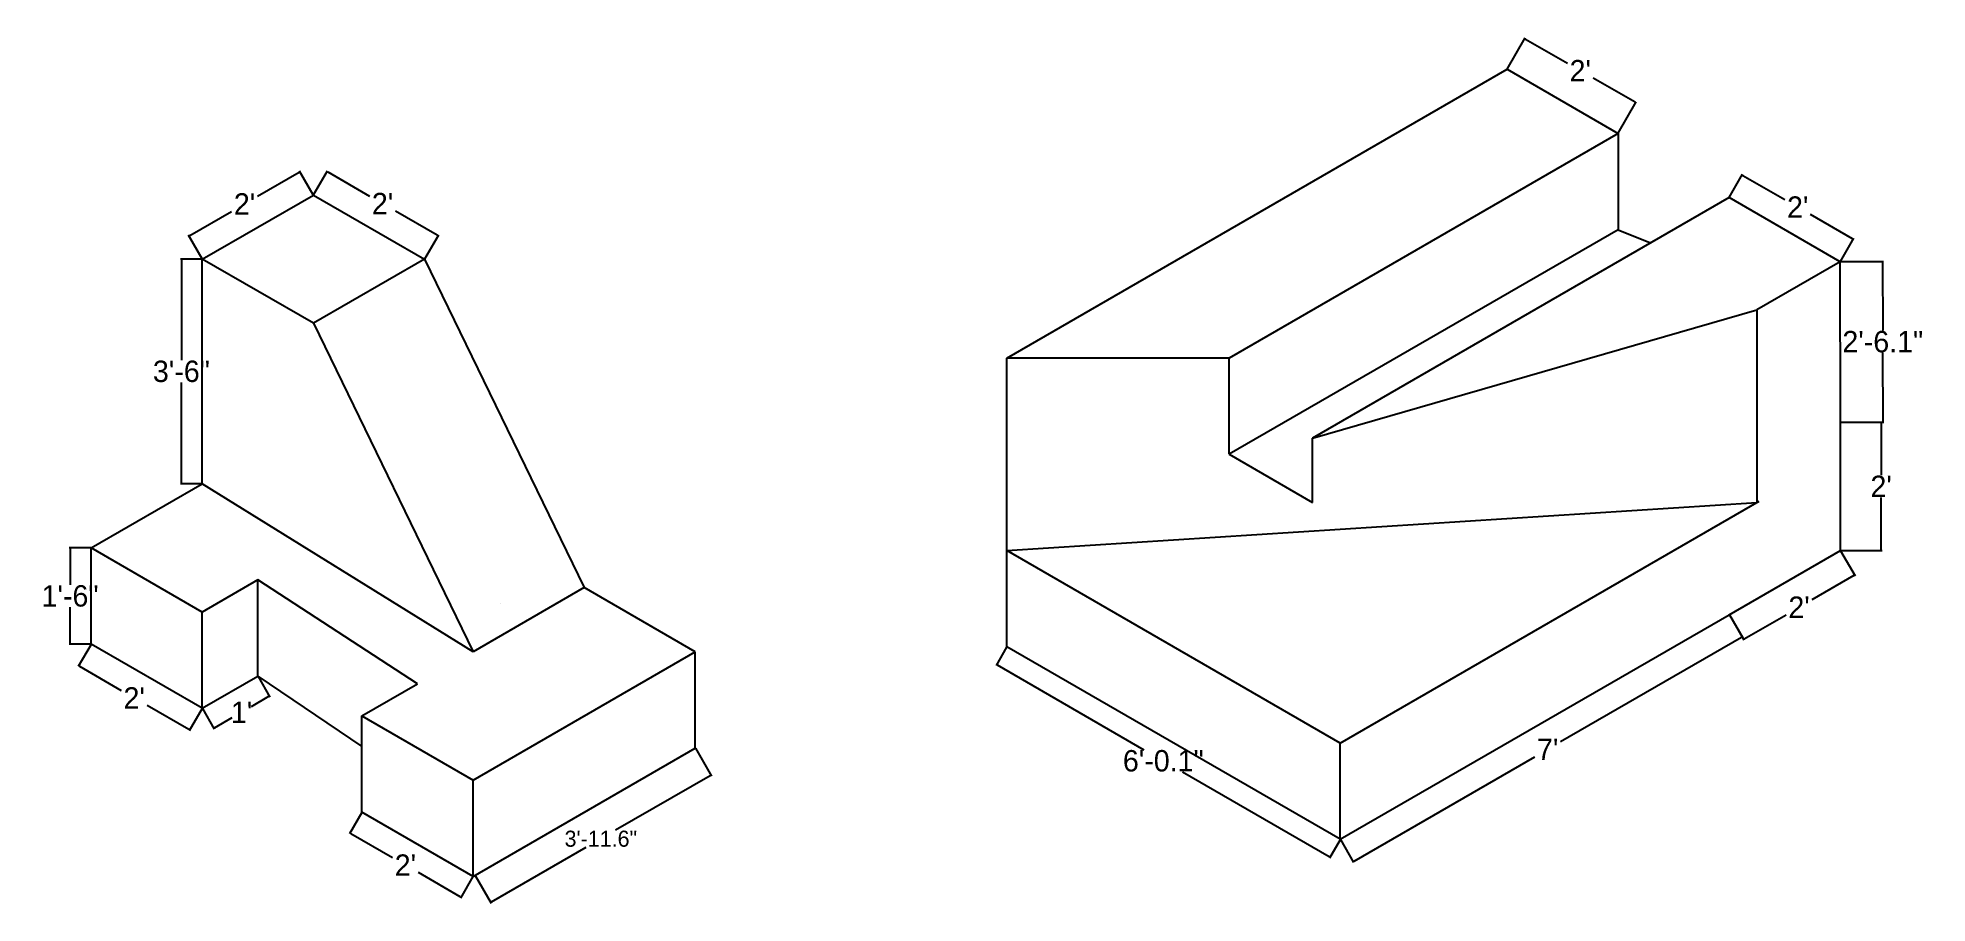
# Model space of a CAD drawing. Header units: inches. Extents: x -38 to 315, y -12 to 150.
import ezdxf

# ---------------------------------------------------------------- set-up
doc = ezdxf.new("R2010")
doc.units = ezdxf.units.IN
doc.header["$MEASUREMENT"] = 0
doc.dimstyles.get("Standard").update_dxf_attribs({"dimtxt": 0.18, "dimasz": 0.18, "dimexe": 0.18, "dimexo": 0.0625, "dimgap": 0.09, "dimtad": 0, "dimtih": 1, "dimtoh": 1, "dimdec": 1, "dimdsep": 46, "dimlunit": 3, "dimtxsty": 'Standard', "dimcen": 0.09, "dimaunit": 1, "dimadec": 0, "dimazin": 0, "dimtfac": 1, "dimtdec": 1, "dimtofl": 0, "dimtmove": 0, "dimatfit": 3, "dimfxl": 1, "dimtolj": 1, "dimtzin": 0, "dimarcsym": 0})

# ---------------------------------------------------------------- blocks, each defined once
blk = doc.blocks.new('*D2')
at = {"color": 0, "lineweight": -2}
for p, q in [((85.1, 17.36), (88.09, 12.17)), ((87.84, 12.24), (70.15, 2.02)), ((46.96, -11.37), (64.65, -1.16)), ((43.9, -6.43), (46.89, -11.62))]:
    blk.add_line(p, q, dxfattribs=at)
at = {"color": 0}
for points in [[(87.83, 12.26), (87.86, 12.21), (88, 12.33)], [(46.94, -11.34), (46.97, -11.4), (46.8, -11.46)]]:
    blk.add_solid(points, dxfattribs=at)
at = {"layer": 'Defpoints', "color": 0}
for p in [(85.06, 17.41), (88, 12.33), (43.87, -6.38)]:
    blk.add_point(p, dxfattribs=at)
at = {"color": 0, "insert": (67.4, 0.43), "char_height": 3, "attachment_point": 5}
blk.add_mtext('\\A1;3\'-11.6"', dxfattribs=at)
blk = doc.blocks.new('*D3')
at = {"color": 0, "lineweight": -2}
for p, q in [((22.68, 5.36), (20.37, 1.36)), ((20.62, 1.42), (28.43, -3.09)), ((41.09, -10.4), (33.28, -5.89)), ((43.46, -6.64), (41.16, -10.64))]:
    blk.add_line(p, q, dxfattribs=at)
at = {"color": 0}
for points in [[(20.63, 1.45), (20.6, 1.4), (20.46, 1.51)], [(41.1, -10.37), (41.07, -10.42), (41.25, -10.49)]]:
    blk.add_solid(points, dxfattribs=at)
at = {"layer": 'Defpoints', "color": 0}
for p in [(22.71, 5.41), (43.5, -6.59), (41.25, -10.49)]:
    blk.add_point(p, dxfattribs=at)
at = {"color": 0, "insert": (30.85, -4.49), "char_height": 4, "attachment_point": 5}
blk.add_mtext("\\A1;2'", dxfattribs=at)
blk = doc.blocks.new('*D4')
at = {"color": 0, "lineweight": -2}
for p, q in [((3.29, 30.79), (5.51, 26.95)), ((-7.1, 24.79), (-4.88, 20.95)), ((5.26, 27.02), (1.98, 25.12)), ((-4.82, 21.2), (-1.53, 23.09))]:
    blk.add_line(p, q, dxfattribs=at)
at = {"color": 0}
for points in [[(5.25, 27.04), (5.28, 26.99), (5.42, 27.11)], [(-4.83, 21.22), (-4.8, 21.17), (-4.97, 21.11)]]:
    blk.add_solid(points, dxfattribs=at)
at = {"layer": 'Defpoints', "color": 0}
for p in [(3.26, 30.84), (-7.13, 24.84), (5.42, 27.11)]:
    blk.add_point(p, dxfattribs=at)
at = {"color": 0, "insert": (0.22, 24.11), "char_height": 4, "attachment_point": 5}
blk.add_mtext("\\A1;1'", dxfattribs=at)
blk = doc.blocks.new('*D5')
at = {"color": 0, "lineweight": -2}
for p, q in [((-27.94, 36.79), (-30.35, 32.63)), ((-30.1, 32.69), (-22.29, 28.18)), ((-9.63, 20.87), (-17.44, 25.38)), ((-7.16, 24.79), (-9.56, 20.63))]:
    blk.add_line(p, q, dxfattribs=at)
at = {"color": 0}
for points in [[(-30.09, 32.72), (-30.12, 32.67), (-30.26, 32.78)], [(-9.61, 20.9), (-9.64, 20.85), (-9.47, 20.78)]]:
    blk.add_solid(points, dxfattribs=at)
at = {"layer": 'Defpoints', "color": 0}
for p in [(-27.91, 36.84), (-30.26, 32.78), (-7.13, 24.84)]:
    blk.add_point(p, dxfattribs=at)
at = {"color": 0, "insert": (-19.86, 26.78), "char_height": 4, "attachment_point": 5}
blk.add_mtext("\\A1;2'", dxfattribs=at)
blk = doc.blocks.new('*D6')
at = {"color": 0, "lineweight": -2}
for p, q in [((-27.98, 54.84), (-32.04, 54.84)), ((-31.86, 54.66), (-31.86, 47.93)), ((-31.86, 37.02), (-31.86, 43.75)), ((-27.98, 36.84), (-32.04, 36.84))]:
    blk.add_line(p, q, dxfattribs=at)
at = {"color": 0}
for points in [[(-31.89, 54.66), (-31.83, 54.66), (-31.86, 54.84)], [(-31.89, 37.02), (-31.83, 37.02), (-31.86, 36.84)]]:
    blk.add_solid(points, dxfattribs=at)
at = {"layer": 'Defpoints', "color": 0}
for p in [(-27.91, 54.84), (-31.86, 36.84), (-27.91, 36.84)]:
    blk.add_point(p, dxfattribs=at)
at = {"color": 0, "insert": (-31.86, 45.84), "char_height": 4, "attachment_point": 5}
blk.add_mtext('\\A1;1\'-6"', dxfattribs=at)
blk = doc.blocks.new('*D7')
at = {"color": 0, "lineweight": -2}
for p, q in [((11, 125.08), (3.19, 120.57)), ((13.62, 120.9), (11.07, 125.32)), ((-9.47, 113.26), (-1.66, 117.77)), ((-7.16, 108.9), (-9.72, 113.32))]:
    blk.add_line(p, q, dxfattribs=at)
at = {"color": 0}
for points in [[(10.99, 125.1), (11.02, 125.05), (11.16, 125.17)], [(-9.49, 113.28), (-9.46, 113.23), (-9.63, 113.17)]]:
    blk.add_solid(points, dxfattribs=at)
at = {"layer": 'Defpoints', "color": 0}
for p in [(11.16, 125.17), (13.66, 120.84), (-7.13, 108.84)]:
    blk.add_point(p, dxfattribs=at)
at = {"color": 0, "insert": (0.77, 119.17), "char_height": 4, "attachment_point": 5}
blk.add_mtext("\\A1;2'", dxfattribs=at)
blk = doc.blocks.new('*D8')
at = {"color": 0, "lineweight": -2}
for p, q in [((13.69, 120.9), (16.28, 125.39)), ((16.35, 125.15), (24.16, 120.64)), ((36.82, 113.33), (29.01, 117.84)), ((34.47, 108.9), (37.07, 113.39))]:
    blk.add_line(p, q, dxfattribs=at)
at = {"color": 0}
for points in [[(16.36, 125.17), (16.33, 125.12), (16.19, 125.24)], [(36.84, 113.35), (36.81, 113.3), (36.98, 113.24)]]:
    blk.add_solid(points, dxfattribs=at)
at = {"layer": 'Defpoints', "color": 0}
for p in [(16.19, 125.24), (13.66, 120.84), (34.44, 108.84)]:
    blk.add_point(p, dxfattribs=at)
at = {"color": 0, "insert": (26.58, 119.24), "char_height": 4, "attachment_point": 5}
blk.add_mtext("\\A1;2'", dxfattribs=at)
blk = doc.blocks.new('*D9')
at = {"color": 0, "lineweight": -2}
for p, q in [((-7.19, 108.84), (-11.22, 108.84)), ((-11.04, 108.66), (-11.04, 89.93)), ((-11.04, 67.02), (-11.04, 85.75)), ((-7.19, 66.84), (-11.22, 66.84))]:
    blk.add_line(p, q, dxfattribs=at)
at = {"color": 0}
for points in [[(-11.07, 108.66), (-11.01, 108.66), (-11.04, 108.84)], [(-11.07, 67.02), (-11.01, 67.02), (-11.04, 66.84)]]:
    blk.add_solid(points, dxfattribs=at)
at = {"layer": 'Defpoints', "color": 0}
for p in [(-7.13, 108.84), (-11.04, 66.84), (-7.13, 66.84)]:
    blk.add_point(p, dxfattribs=at)
at = {"color": 0, "insert": (-11.04, 87.84), "char_height": 4, "attachment_point": 5}
blk.add_mtext('\\A1;3\'-6"', dxfattribs=at)
blk = doc.blocks.new('*D10')
at = {"color": 0, "lineweight": -2}
for p, q in [((278.43, 42.3), (280.91, 38)), ((280.66, 38.07), (246.87, 18.55)), ((208.23, -3.75), (242.02, 15.76)), ((205.68, 0.3), (208.16, -4))]:
    blk.add_line(p, q, dxfattribs=at)
at = {"color": 0}
for points in [[(280.65, 38.09), (280.68, 38.04), (280.82, 38.16)], [(208.21, -3.73), (208.24, -3.78), (208.07, -3.84)]]:
    blk.add_solid(points, dxfattribs=at)
at = {"layer": 'Defpoints', "color": 0}
for p in [(278.4, 42.35), (280.82, 38.16), (205.65, 0.35)]:
    blk.add_point(p, dxfattribs=at)
at = {"color": 0, "insert": (244.45, 17.16), "char_height": 4, "attachment_point": 5}
blk.add_mtext("\\A1;7'", dxfattribs=at)
blk = doc.blocks.new('*D11')
at = {"color": 0, "lineweight": -2}
for p, q in [((299.21, 54.3), (301.93, 49.59)), ((301.68, 49.66), (293.87, 45.15)), ((278.43, 42.3), (281.14, 37.59)), ((281.21, 37.84), (289.02, 42.35))]:
    blk.add_line(p, q, dxfattribs=at)
at = {"color": 0}
for points in [[(301.67, 49.68), (301.7, 49.63), (301.84, 49.75)], [(281.19, 37.86), (281.22, 37.81), (281.05, 37.75)]]:
    blk.add_solid(points, dxfattribs=at)
at = {"layer": 'Defpoints', "color": 0}
for p in [(299.18, 54.35), (301.84, 49.75), (278.4, 42.35)]:
    blk.add_point(p, dxfattribs=at)
at = {"color": 0, "insert": (291.45, 43.75), "char_height": 4, "attachment_point": 5}
blk.add_mtext("\\A1;2'", dxfattribs=at)
blk = doc.blocks.new('*D12')
at = {"color": 0, "lineweight": -2}
for p, q in [((143.27, 36.3), (141.29, 32.87)), ((141.53, 32.94), (168.95, 17.09)), ((203.61, -2.93), (176.19, 12.91)), ((205.65, 0.24), (203.67, -3.18))]:
    blk.add_line(p, q, dxfattribs=at)
at = {"color": 0}
for points in [[(141.55, 32.97), (141.52, 32.91), (141.38, 33.03)], [(203.62, -2.91), (203.59, -2.96), (203.76, -3.02)]]:
    blk.add_solid(points, dxfattribs=at)
at = {"layer": 'Defpoints', "color": 0}
for p in [(143.3, 36.35), (141.38, 33.03), (205.68, 0.3)]:
    blk.add_point(p, dxfattribs=at)
at = {"color": 0, "insert": (172.57, 15), "char_height": 4, "attachment_point": 5}
blk.add_mtext('\\A1;6\'-0.1"', dxfattribs=at)
blk = doc.blocks.new('*D13')
at = {"color": 0, "lineweight": -2}
for p, q in [((278.39, 120.4), (280.89, 124.74)), ((280.96, 124.49), (288.77, 119.98)), ((301.43, 112.67), (293.62, 117.18)), ((299.18, 108.4), (301.68, 112.74))]:
    blk.add_line(p, q, dxfattribs=at)
at = {"color": 0}
for points in [[(280.97, 124.52), (280.94, 124.46), (280.8, 124.58)], [(301.45, 112.7), (301.42, 112.64), (301.59, 112.58)]]:
    blk.add_solid(points, dxfattribs=at)
at = {"layer": 'Defpoints', "color": 0}
for p in [(278.36, 120.35), (301.59, 112.58), (299.14, 108.35)]:
    blk.add_point(p, dxfattribs=at)
at = {"color": 0, "insert": (291.2, 118.58), "char_height": 4, "attachment_point": 5}
blk.add_mtext("\\A1;2'", dxfattribs=at)
blk = doc.blocks.new('*D14')
at = {"color": 0, "lineweight": -2}
for p, q in [((236.87, 144.4), (240.24, 150.25)), ((240.31, 150), (248.12, 145.49)), ((260.78, 138.18), (252.97, 142.69)), ((257.65, 132.4), (261.02, 138.25))]:
    blk.add_line(p, q, dxfattribs=at)
at = {"color": 0}
for points in [[(240.32, 150.03), (240.29, 149.97), (240.15, 150.09)], [(260.79, 138.21), (260.76, 138.15), (260.93, 138.09)]]:
    blk.add_solid(points, dxfattribs=at)
at = {"layer": 'Defpoints', "color": 0}
for p in [(236.84, 144.35), (260.93, 138.09), (257.62, 132.35)]:
    blk.add_point(p, dxfattribs=at)
at = {"color": 0, "insert": (250.54, 144.09), "char_height": 4, "attachment_point": 5}
blk.add_mtext("\\A1;2'", dxfattribs=at)
blk = doc.blocks.new('*D15')
at = {"color": 0, "lineweight": -2}
for p, q in [((299.24, 78.35), (306.98, 78.35)), ((306.8, 78.17), (306.8, 68.44)), ((306.8, 54.53), (306.8, 64.26)), ((299.24, 54.35), (306.98, 54.35))]:
    blk.add_line(p, q, dxfattribs=at)
at = {"color": 0}
for points in [[(306.77, 78.17), (306.83, 78.17), (306.8, 78.35)], [(306.77, 54.53), (306.83, 54.53), (306.8, 54.35)]]:
    blk.add_solid(points, dxfattribs=at)
at = {"layer": 'Defpoints', "color": 0}
for p in [(299.18, 78.35), (299.18, 54.35), (306.8, 54.35)]:
    blk.add_point(p, dxfattribs=at)
at = {"color": 0, "insert": (306.8, 66.35), "char_height": 4, "attachment_point": 5}
blk.add_mtext("\\A1;2'", dxfattribs=at)
blk = doc.blocks.new('*D16')
at = {"color": 0, "lineweight": -2}
for p, q in [((299.24, 108.4), (307.26, 108.42)), ((307.08, 108.24), (307.11, 95.48)), ((307.15, 78.55), (307.12, 91.3)), ((299.31, 78.35), (307.33, 78.37))]:
    blk.add_line(p, q, dxfattribs=at)
at = {"color": 0}
for points in [[(307.11, 108.24), (307.05, 108.24), (307.08, 108.42)], [(307.18, 78.55), (307.12, 78.55), (307.15, 78.37)]]:
    blk.add_solid(points, dxfattribs=at)
at = {"layer": 'Defpoints', "color": 0}
for p in [(299.18, 108.4), (299.24, 78.35), (307.15, 78.37)]:
    blk.add_point(p, dxfattribs=at)
at = {"color": 0, "insert": (307.11, 93.39), "char_height": 4, "attachment_point": 5}
blk.add_mtext('\\A1;2\'-6.1"', dxfattribs=at)

msp = doc.modelspace()

# ---------------------------------------------------------------- linework, layer by layer
for p, q in [((143.3, 90.35), (236.84, 144.35)), ((236.84, 144.35), (257.62, 132.35)), ((257.62, 132.35), (184.87, 90.35)), ((257.62, 132.35), (257.62, 114.35)), ((-7.13, 108.84), (13.66, 120.84)), ((13.66, 120.84), (34.44, 108.84)), ((278.36, 120.35), (200.46, 75.35)), ((299.14, 108.35), (278.36, 120.35)), ((257.62, 114.35), (184.87, 72.35)), ((257.62, 114.35), (263.67, 111.87)), ((-7.13, 66.84), (-7.13, 108.84)), ((13.66, 96.84), (-7.13, 108.84)), ((34.44, 108.84), (13.66, 96.84)), ((34.44, 108.84), (64.28, 47.41)), ((299.14, 108.35), (283.56, 99.35)), ((299.18, 78.35), (299.14, 108.35)), ((200.46, 75.35), (283.56, 99.35)), ((283.56, 99.35), (283.56, 63.33)), ((13.66, 96.84), (13.66, 96.84)), ((13.66, 96.84), (43.5, 35.41)), ((143.3, 60.35), (143.3, 90.35)), ((184.87, 90.35), (143.3, 90.35)), ((184.87, 72.35), (184.87, 90.35)), ((299.18, 54.35), (299.18, 78.35)), ((200.46, 63.35), (200.46, 75.35)), ((184.87, 72.35), (200.46, 63.35)), ((-27.91, 54.84), (-7.13, 66.84)), ((43.5, 35.41), (-7.13, 66.84)), ((143.3, 54.35), (283.56, 63.33)), ((143.3, 36.35), (143.3, 60.35)), ((205.65, 18.35), (283.99, 63.58)), ((-27.91, 36.84), (-27.91, 54.84)), ((-27.91, 54.84), (-27.91, 54.84)), ((-7.13, 42.84), (-27.91, 54.84)), ((205.65, 18.35), (143.3, 54.35)), ((278.4, 42.35), (299.18, 54.35)), ((3.26, 48.84), (-7.13, 42.84)), ((3.26, 30.84), (3.26, 48.84)), ((33.1, 29.41), (3.26, 48.84)), ((64.28, 47.41), (43.5, 35.41)), ((85.06, 35.41), (64.28, 47.41)), ((-7.13, 24.84), (-7.13, 42.84)), ((-7.13, 42.84), (-7.13, 42.84)), ((48.69, 44.41), (48.69, 44.41)), ((205.65, 0.35), (278.4, 42.35)), ((-7.13, 24.84), (-27.91, 36.84)), ((43.5, 11.41), (85.06, 35.41)), ((43.5, 35.41), (43.5, 35.41)), ((85.06, 17.41), (85.06, 35.41)), ((85.06, 35.41), (85.06, 35.41)), ((205.65, 0.35), (143.3, 36.35)), ((-7.13, 24.84), (3.26, 30.84)), ((3.26, 30.84), (3.26, 30.84)), ((3.26, 30.84), (22.71, 17.7)), ((22.71, 23.41), (33.1, 29.41)), ((22.71, 5.41), (22.71, 23.41)), ((22.71, 23.41), (43.5, 11.41)), ((205.65, 0.35), (205.65, 18.35)), ((43.5, -6.59), (85.06, 17.41)), ((43.5, -6.59), (43.5, 11.41)), ((43.5, 11.41), (43.5, 11.41)), ((43.5, -6.59), (22.71, 5.41))]:
    msp.add_line(p, q)

# ---------------------------------------------------------------- dimensions: what is measured, and where the dimension line sits
for p1, p2, distance, override, picture, middle in [((236.84, 144.35), (257.62, 132.35), 6.63, {"dimtxt": 4}, '*D14', (250.54, 144.09)), ((-7.13, 108.84), (13.66, 120.84), 5, {"dimtxt": 4}, '*D7', (0.77, 119.17)), ((34.44, 108.84), (13.66, 120.84), -5.07, {"dimtxt": 4}, '*D8', (26.58, 119.24)), ((278.36, 120.35), (299.14, 108.35), 4.89, {"dimtxt": 4}, '*D13', (291.2, 118.58)), ((-7.13, 108.84), (-7.13, 66.84), -3.91, {"dimtxt": 4}, '*D9', (-11.04, 87.84)), ((299.18, 108.4), (299.24, 78.35), 7.9, {"dimtxt": 4}, '*D16', (307.11, 93.39)), ((299.18, 78.35), (299.18, 54.35), 7.62, {"dimtxt": 4}, '*D15', (306.8, 66.35)), ((-27.91, 54.84), (-27.91, 36.84), -3.95, {"dimtxt": 4}, '*D6', (-31.86, 45.84)), ((278.4, 42.35), (299.18, 54.35), -5.31, {"dimtxt": 4}, '*D11', (291.45, 43.75)), ((205.65, 0.35), (278.4, 42.35), -4.84, {"dimtxt": 4}, '*D10', (244.45, 17.16)), ((205.6826, 0.295), (143.2975, 36.3491), 3.8345, {"dimtxt": 4}, '*D12', (172.5713, 15.0021)), ((43.87, -6.38), (85.06, 17.41), -5.87, {"dimtxt": 3}, '*D2', (67.4, 0.43)), ((22.71, 5.41), (43.5, -6.59), -4.5, {"dimtxt": 4}, '*D3', (30.85, -4.49))]:
    dim = msp.add_aligned_dim(p1=p1, p2=p2, distance=distance, dimstyle='Standard', override=override)
    dim.commit()
    dim.dimension.update_dxf_attribs({"geometry": picture, "text_midpoint": middle})
for base, p2, angle, picture, middle in [((-30.26, 32.78), (-27.91, 36.84), 150, '*D5', (-19.86, 26.78)), ((5.42, 27.11), (3.26, 30.84), 30, '*D4', (0.22, 24.11))]:
    dim = msp.add_linear_dim(base=base, p1=(-7.13, 24.84), p2=p2, angle=angle, dimstyle='Standard', override={"dimtxt": 4})
    dim.commit()
    dim.dimension.update_dxf_attribs({"geometry": picture, "text_midpoint": middle, "dimtype": 161})

doc.saveas('drawing.dxf')
